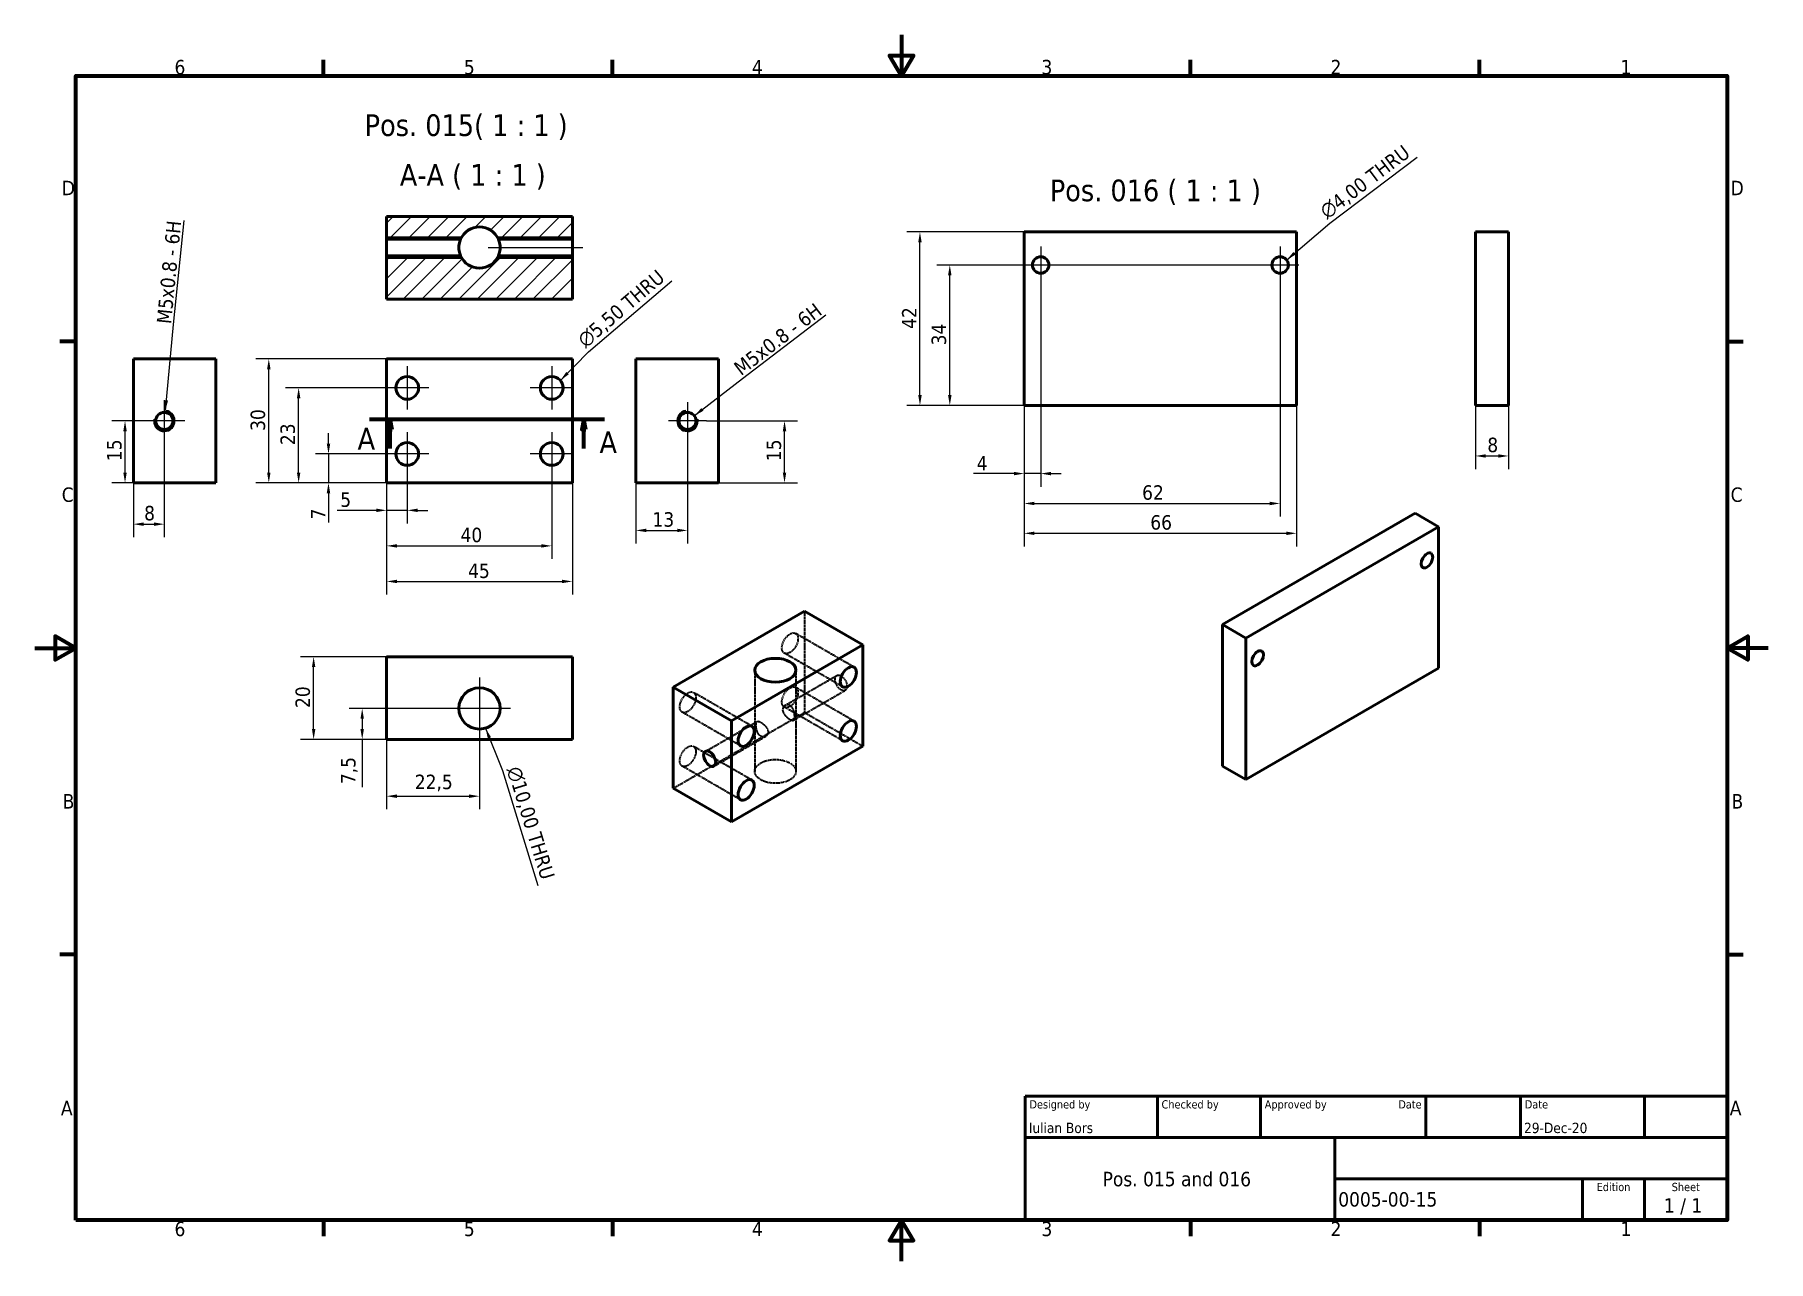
# Model space of a CAD drawing. Header units: millimetres. Extents: x 0 to 420, y 0 to 297.
import ezdxf
from ezdxf.enums import TextEntityAlignment as Align

# ---------------------------------------------------------------- set-up
doc = ezdxf.new("R2010")
doc.units = ezdxf.units.MM
doc.linetypes.add('CHAIN', pattern=[0.3543, 0.2362, -0.0295, 0.0591, -0.0295])
doc.linetypes.add('DASHED', pattern=[0.2068, 0.1655, -0.0413])
for name, color, linetype, lineweight in [('Border (ISO)', 7, 'Continuous', 70), ('Center Mark (ISO)', 7, 'Continuous', 25), ('Centerline (ISO)', 7, 'Continuous', 25), ('Dimension (ISO)', 7, 'Continuous', 25), ('Hatch (ISO)', 7, 'Continuous', 18), ('Hidden (ISO)', 7, 'DASHED', 35), ('Section Line (ISO)', 7, 'CHAIN', 70), ('Symbol (ISO)', 7, 'Continuous', 25), ('Title (ISO)', 7, 'Continuous', 50), ('Visible (ISO)', 7, 'Continuous', 50), ('Visible Narrow (ISO)', 7, 'Continuous', 35)]:
    doc.layers.add(name, color=color, linetype=linetype, lineweight=lineweight)
doc.styles.add('Label Text (ISO)', font='tahoma.ttf')
doc.styles.add('Note Text (ISO)', font='tahoma.ttf')
doc.styles.add('Text Style39', font='tahoma.ttf')
doc.styles.add('Text Style41', font='tahoma.ttf')
doc.dimstyles.new('Default (ISO)', dxfattribs={"dimtxt": 3.5, "dimasz": 2.5, "dimexe": 3.175, "dimexo": 0, "dimgap": 0.762, "dimtad": 1, "dimrnd": 1e-08, "dimzin": 0, "dimtxsty": 'Note Text (ISO)', "dimcen": 0.09, "dimdle": 10, "dimclrd": 256, "dimclre": 256, "dimclrt": 256, "dimazin": 0, "dimtfac": 1.001486, "dimtmove": 0, "dimatfit": 3, "dimfxl": 1, "dimtolj": 1, "dimtzin": 0, "dimlwd": -1, "dimlwe": -1, "dimarcsym": 0})
doc.dimstyles.new('Default (ISO)$7', dxfattribs={"dimtxt": 3.5, "dimasz": 2.5, "dimexe": 3.175, "dimexo": 0, "dimgap": 0.762, "dimtad": 1, "dimrnd": 1e-08, "dimzin": 0, "dimtxsty": 'Note Text (ISO)', "dimcen": 0.09, "dimdle": 10, "dimclrd": 256, "dimclre": 256, "dimclrt": 256, "dimazin": 0, "dimtfac": 1.001486, "dimtmove": 0, "dimatfit": 3, "dimfxl": 1, "dimtolj": 1, "dimtzin": 0, "dimlwd": -1, "dimlwe": -1, "dimarcsym": 0})

# ---------------------------------------------------------------- blocks, each defined once
blk = doc.blocks.new('Borders Default Border')
at = {"layer": 'Border (ISO)'}
for p, q in [((70, 287), (70, 290.9)), ((140, 287), (140, 290.9)), ((280, 287), (280, 290.9)), ((350, 287), (350, 290.9)), ((10, 222.75), (6.1, 222.75)), ((410, 222.75), (413.9, 222.75)), ((10, 74.25), (6.1, 74.25)), ((410, 74.25), (413.9, 74.25)), ((70, 10), (70, 6.1)), ((140, 10), (140, 6.1)), ((280, 10), (280, 6.1)), ((350, 10), (350, 6.1))]:
    blk.add_line(p, q, dxfattribs=at)
at = {"layer": 'Border (ISO)', "flags": 128}
for points in [[(210, 297), (210, 287), (207.11, 292), (212.89, 292), (210, 287)], [(10, 10), (10, 287), (410, 287), (410, 10), (10, 10)], [(0, 148.5), (10, 148.5), (5, 151.39), (5, 145.61), (10, 148.5)], [(420, 148.5), (410, 148.5), (415, 151.39), (415, 145.61), (410, 148.5)], [(210, 0), (210, 10), (207.11, 5), (212.89, 5), (210, 10)]]:
    blk.add_lwpolyline(points, dxfattribs=at)
at = {"layer": 'Border (ISO)', "char_height": 3.5, "attachment_point": 7, "style": 'Note Text (ISO)'}
for s, insert in [('6', (33.88, 287.33)), ('5', (103.98, 287.33)), ('4', (173.78, 287.4)), ('3', (243.91, 287.33)), ('2', (313.94, 287.4)), ('1', (384.21, 287.4)), ('D', (6.57, 258.13)), ('D', (410.87, 258.13)), ('C', (6.56, 183.81)), ('C', (410.86, 183.81)), ('B', (6.78, 109.63)), ('B', (411.08, 109.63)), ('A', (6.36, 35.38)), ('A', (410.66, 35.38)), ('6', (33.88, 6.03)), ('5', (103.98, 6.03)), ('4', (173.78, 6.1)), ('3', (243.91, 6.03)), ('2', (313.94, 6.1)), ('1', (384.21, 6.1))]:
    blk.add_mtext(s, dxfattribs=dict(at, insert=insert))
blk = doc.blocks.new('Title Blocks ISO')
at = {"layer": 'Title (ISO)'}
for p, q in [((270.07, 130), (100.07, 130)), ((100.07, 130), (100.07, 100)), ((132.07, 120), (132.07, 130)), ((157.07, 120), (157.07, 130)), ((197.07, 120), (197.07, 130)), ((220.07, 120), (220.07, 130)), ((250.07, 120), (250.07, 130)), ((270.07, 100), (270.07, 130)), ((100.07, 120), (270.07, 120)), ((175.07, 120), (175.07, 100)), ((270.07, 110), (175.07, 110)), ((235.07, 100), (235.07, 110)), ((250.07, 100), (250.07, 110)), ((100.07, 100), (270.07, 100))]:
    blk.add_line(p, q, dxfattribs=at)
at = {"layer": 'Title (ISO)', "style": 'Text Style41'}
for s, p in [('Designed by', (101.07, 129)), ('Checked by', (133.07, 129)), ('Approved by', (158.07, 129)), ('Date', (221.07, 129))]:
    blk.add_text(s, height=2, dxfattribs=at).set_placement(p, align=Align.TOP_LEFT)
blk.add_text('Date', height=2, dxfattribs=at).set_placement((196.07, 129), align=Align.TOP_RIGHT)
for s, p in [('Edition', (242.57, 109)), ('Sheet', (260.07, 109))]:
    blk.add_text(s, height=2, dxfattribs=at).set_placement(p, align=Align.TOP_CENTER)
at = {"layer": 'Title (ISO)', "style": 'Note Text (ISO)'}
blk.add_text('1 / 1 ', height=3.5, dxfattribs=at).set_placement((260.07, 103.5), align=Align.MIDDLE_CENTER)
at = {"layer": 'Title (ISO)'}
for tag, p, height, style in [('AUTHOR_001', (100.92, 121.05), 2.5, 'Text Style39'), ('CREATION_DATE_001', (220.89, 121.05), 2.5, 'Text Style39'), ('COMPANY_001', (118.8, 108.17), 3.5, 'Note Text (ISO)'), ('PART_NUMBER_001', (175.88, 103.25), 3.5, 'Note Text (ISO)')]:
    blk.add_attdef(tag, p, '', height=height, dxfattribs=dict(at, style=style))
at = {"layer": 'Title (ISO)', "style": 'Text Style39'}
for tag, p in [('CHECKED_BY', (133.07, 121)), ('ENG_APPROVED_BY', (158.07, 121))]:
    blk.add_attdef(tag, text='', height=2.5, dxfattribs=at).set_placement(p, align=Align.BOTTOM_LEFT)
blk.add_attdef('ENG_APPROVAL_DATE', text='', height=2.5, dxfattribs=at).set_placement((196.07, 121), align=Align.BOTTOM_RIGHT)
at = {"layer": 'Title (ISO)', "style": 'Note Text (ISO)'}
for tag, p in [('TITLE', (222.57, 115)), ('REVISION_NUMBER', (242.57, 103.5))]:
    blk.add_attdef(tag, text='', height=3.5, dxfattribs=at).set_placement(p, align=Align.MIDDLE_CENTER)
blk = doc.blocks.new('2dTransSection0')
at = {"layer": 'Section Line (ISO)', "linetype": 'Continuous'}
for p, q in [((81.11, 203.91), (138.08, 203.91)), ((86.13, 203.91), (85.63, 201.41)), ((86.13, 201.41), (86.13, 203.91)), ((86.63, 201.41), (86.13, 203.91)), ((133.06, 203.91), (132.56, 201.41)), ((133.06, 201.41), (133.06, 203.91)), ((133.56, 201.41), (133.06, 203.91)), ((85.63, 201.41), (86.63, 201.41)), ((86.13, 196.83), (86.13, 201.41)), ((132.56, 201.41), (133.56, 201.41)), ((133.06, 196.83), (133.06, 201.41))]:
    blk.add_line(p, q, dxfattribs=at)
at = {"layer": 'Section Line (ISO)', "linetype": 'Continuous', "lineweight": 140}
for p, q in [((81.11, 203.91), (91.15, 203.91)), ((128.04, 203.91), (138.08, 203.91))]:
    blk.add_line(p, q, dxfattribs=at)
at = {"layer": 'Section Line (ISO)', "linetype": 'Continuous', "flags": 128}
for points in [[(86.63, 201.41), (86.13, 203.91), (85.63, 201.41), (86.63, 201.41)], [(133.56, 201.41), (133.06, 203.91), (132.56, 201.41), (133.56, 201.41)]]:
    blk.add_lwpolyline(points, dxfattribs=at)
at = {"layer": 'Section Line (ISO)'}
for points in [[(86.63, 201.41), (86.13, 203.91), (85.63, 201.41), (86.63, 201.41)], [(133.56, 201.41), (133.06, 203.91), (132.56, 201.41), (133.56, 201.41)]]:
    blk.add_solid(points, dxfattribs=at)
at = {"layer": 'Section Line (ISO)', "char_height": 5.25, "attachment_point": 7, "style": 'Label Text (ISO)'}
for insert in [(78.24, 196.56), (136.84, 195.68)]:
    blk.add_mtext('A', dxfattribs=dict(at, insert=insert))
blk = doc.blocks.new('*D7')
at = {"layer": 'Defpoints', "color": 0, "transparency": 16777216}
for p in [(90.26, 190.23), (85.26, 188.48), (90.26, 181.83)]:
    blk.add_point(p, dxfattribs=at)
at = {"layer": 'Dimension (ISO)', "transparency": 16777216}
for p, q in [((90.26, 190.23), (90.26, 178.66)), ((85.26, 188.48), (85.26, 178.66)), ((82.76, 181.83), (73.26, 181.83)), ((90.26, 181.83), (85.26, 181.83)), ((92.76, 181.83), (95.26, 181.83))]:
    blk.add_line(p, q, dxfattribs=at)
for points in [[(82.76, 182.25), (82.76, 181.42), (85.26, 181.83)], [(92.76, 182.25), (92.76, 181.42), (90.26, 181.83)]]:
    blk.add_solid(points, dxfattribs=at)
at = {"layer": 'Dimension (ISO)', "transparency": 16777216, "insert": (74.03, 186.17), "char_height": 3.5, "attachment_point": 1, "style": 'Note Text (ISO)'}
blk.add_mtext('\\A1;5', dxfattribs=at)
blk = doc.blocks.new('*D8')
at = {"layer": 'Defpoints', "color": 0, "transparency": 16777216}
for p in [(125.26, 190.23), (85.26, 188.48), (125.26, 173.23)]:
    blk.add_point(p, dxfattribs=at)
at = {"layer": 'Dimension (ISO)', "transparency": 16777216}
for p, q in [((125.26, 190.23), (125.26, 170.05)), ((85.26, 188.48), (85.26, 170.05)), ((87.76, 173.23), (122.76, 173.23))]:
    blk.add_line(p, q, dxfattribs=at)
for points in [[(87.76, 173.64), (87.76, 172.81), (85.26, 173.23)], [(122.76, 173.64), (122.76, 172.81), (125.26, 173.23)]]:
    blk.add_solid(points, dxfattribs=at)
at = {"layer": 'Dimension (ISO)', "transparency": 16777216, "insert": (103.17, 177.63), "char_height": 3.5, "attachment_point": 1, "style": 'Note Text (ISO)'}
blk.add_mtext('\\A1;40', dxfattribs=at)
blk = doc.blocks.new('*D9')
at = {"layer": 'Defpoints', "color": 0, "transparency": 16777216}
for p in [(85.26, 188.48), (130.26, 188.48), (130.26, 164.62)]:
    blk.add_point(p, dxfattribs=at)
at = {"layer": 'Dimension (ISO)', "transparency": 16777216}
for p, q in [((85.26, 188.48), (85.26, 161.44)), ((130.26, 188.48), (130.26, 161.44)), ((87.76, 164.62), (127.76, 164.62))]:
    blk.add_line(p, q, dxfattribs=at)
for points in [[(87.76, 165.03), (87.76, 164.2), (85.26, 164.62)], [(127.76, 165.03), (127.76, 164.2), (130.26, 164.62)]]:
    blk.add_solid(points, dxfattribs=at)
at = {"layer": 'Dimension (ISO)', "transparency": 16777216, "insert": (105.01, 168.95), "char_height": 3.5, "attachment_point": 1, "style": 'Note Text (ISO)'}
blk.add_mtext('\\A1;45', dxfattribs=at)
blk = doc.blocks.new('*D10')
at = {"layer": 'Defpoints', "color": 0, "transparency": 16777216}
for p in [(71.18, 195.48), (85.01, 195.48), (85.26, 188.48)]:
    blk.add_point(p, dxfattribs=at)
at = {"layer": 'Dimension (ISO)', "transparency": 16777216}
for p, q in [((71.18, 197.98), (71.18, 200.48)), ((85.01, 195.48), (68, 195.48)), ((71.18, 195.48), (71.18, 188.48)), ((85.26, 188.48), (68, 188.48)), ((71.18, 185.98), (71.18, 178.89))]:
    blk.add_line(p, q, dxfattribs=at)
for points in [[(70.76, 197.98), (71.6, 197.98), (71.18, 195.48)], [(70.76, 185.98), (71.6, 185.98), (71.18, 188.48)]]:
    blk.add_solid(points, dxfattribs=at)
at = {"layer": 'Dimension (ISO)', "transparency": 16777216, "insert": (66.92, 179.65), "char_height": 3.5, "attachment_point": 1, "rotation": 90, "style": 'Note Text (ISO)'}
blk.add_mtext('\\A1;7', dxfattribs=at)
blk = doc.blocks.new('*D11')
at = {"layer": 'Defpoints', "color": 0, "transparency": 16777216}
for p in [(63.95, 211.48), (85.01, 211.48), (85.26, 188.48)]:
    blk.add_point(p, dxfattribs=at)
at = {"layer": 'Dimension (ISO)', "transparency": 16777216}
for p, q in [((85.01, 211.48), (60.77, 211.48)), ((63.95, 190.98), (63.95, 208.98)), ((85.26, 188.48), (60.77, 188.48))]:
    blk.add_line(p, q, dxfattribs=at)
for points in [[(63.53, 208.98), (64.37, 208.98), (63.95, 211.48)], [(63.53, 190.98), (64.37, 190.98), (63.95, 188.48)]]:
    blk.add_solid(points, dxfattribs=at)
at = {"layer": 'Dimension (ISO)', "transparency": 16777216, "insert": (59.54, 197.62), "char_height": 3.5, "attachment_point": 1, "rotation": 90, "style": 'Note Text (ISO)'}
blk.add_mtext('\\A1;23', dxfattribs=at)
blk = doc.blocks.new('*D12')
at = {"layer": 'Defpoints', "color": 0, "transparency": 16777216}
for p in [(56.72, 218.48), (85.26, 218.48), (85.26, 188.48)]:
    blk.add_point(p, dxfattribs=at)
at = {"layer": 'Dimension (ISO)', "transparency": 16777216}
for p, q in [((85.26, 218.48), (53.54, 218.48)), ((56.72, 190.98), (56.72, 215.98)), ((85.26, 188.48), (53.54, 188.48))]:
    blk.add_line(p, q, dxfattribs=at)
for points in [[(56.3, 215.98), (57.14, 215.98), (56.72, 218.48)], [(56.3, 190.98), (57.14, 190.98), (56.72, 188.48)]]:
    blk.add_solid(points, dxfattribs=at)
at = {"layer": 'Dimension (ISO)', "transparency": 16777216, "insert": (52.31, 201.07), "char_height": 3.5, "attachment_point": 1, "rotation": 90, "style": 'Note Text (ISO)'}
blk.add_mtext('\\A1;30', dxfattribs=at)
blk = doc.blocks.new('*D13')
at = {"layer": 'Defpoints', "color": 0, "transparency": 16777216}
for p in [(21.89, 203.48), (26.41, 203.48), (23.91, 188.48)]:
    blk.add_point(p, dxfattribs=at)
at = {"layer": 'Dimension (ISO)', "transparency": 16777216}
for p, q in [((26.41, 203.48), (18.71, 203.48)), ((21.89, 190.98), (21.89, 200.98)), ((23.91, 188.48), (18.71, 188.48))]:
    blk.add_line(p, q, dxfattribs=at)
for points in [[(21.47, 200.98), (22.31, 200.98), (21.89, 203.48)], [(21.47, 190.98), (22.31, 190.98), (21.89, 188.48)]]:
    blk.add_solid(points, dxfattribs=at)
at = {"layer": 'Dimension (ISO)', "transparency": 16777216, "insert": (17.54, 193.75), "char_height": 3.5, "attachment_point": 1, "rotation": 90, "style": 'Note Text (ISO)'}
blk.add_mtext('\\A1;15', dxfattribs=at)
blk = doc.blocks.new('*D14')
at = {"layer": 'Defpoints', "color": 0, "transparency": 16777216}
for p in [(31.41, 198.48), (23.91, 188.48), (31.41, 178.48)]:
    blk.add_point(p, dxfattribs=at)
at = {"layer": 'Dimension (ISO)', "transparency": 16777216}
for p, q in [((31.41, 198.48), (31.41, 175.31)), ((23.91, 188.48), (23.91, 175.31)), ((26.41, 178.48), (28.91, 178.48))]:
    blk.add_line(p, q, dxfattribs=at)
for points in [[(26.41, 178.9), (26.41, 178.07), (23.91, 178.48)], [(28.91, 178.9), (28.91, 178.07), (31.41, 178.48)]]:
    blk.add_solid(points, dxfattribs=at)
at = {"layer": 'Dimension (ISO)', "transparency": 16777216, "insert": (26.52, 182.91), "char_height": 3.5, "attachment_point": 1, "style": 'Note Text (ISO)'}
blk.add_mtext('\\A1;8', dxfattribs=at)
blk = doc.blocks.new('*D15')
at = {"layer": 'Defpoints', "color": 0, "transparency": 16777216}
for p in [(158.16, 198.92), (145.66, 188.48), (158.16, 176.97)]:
    blk.add_point(p, dxfattribs=at)
at = {"layer": 'Dimension (ISO)', "transparency": 16777216}
for p, q in [((158.16, 198.92), (158.16, 173.8)), ((145.66, 188.48), (145.66, 173.8)), ((148.16, 176.97), (155.66, 176.97))]:
    blk.add_line(p, q, dxfattribs=at)
for points in [[(148.16, 177.39), (148.16, 176.56), (145.66, 176.97)], [(155.66, 177.39), (155.66, 176.56), (158.16, 176.97)]]:
    blk.add_solid(points, dxfattribs=at)
at = {"layer": 'Dimension (ISO)', "transparency": 16777216, "insert": (149.68, 181.38), "char_height": 3.5, "attachment_point": 1, "style": 'Note Text (ISO)'}
blk.add_mtext('\\A1;13', dxfattribs=at)
blk = doc.blocks.new('*D16')
at = {"layer": 'Defpoints', "color": 0, "transparency": 16777216}
for p in [(162.73, 203.48), (181.66, 203.48), (165.66, 188.48)]:
    blk.add_point(p, dxfattribs=at)
at = {"layer": 'Dimension (ISO)', "transparency": 16777216}
for p, q in [((162.73, 203.48), (184.84, 203.48)), ((181.66, 190.98), (181.66, 200.98)), ((165.66, 188.48), (184.84, 188.48))]:
    blk.add_line(p, q, dxfattribs=at)
for points in [[(181.24, 200.98), (182.08, 200.98), (181.66, 203.48)], [(181.24, 190.98), (182.08, 190.98), (181.66, 188.48)]]:
    blk.add_solid(points, dxfattribs=at)
at = {"layer": 'Dimension (ISO)', "transparency": 16777216, "insert": (177.31, 193.75), "char_height": 3.5, "attachment_point": 1, "rotation": 90, "style": 'Note Text (ISO)'}
blk.add_mtext('\\A1;15', dxfattribs=at)
blk = doc.blocks.new('*D17')
at = {"layer": 'Defpoints', "color": 0, "transparency": 16777216}
for p in [(67.58, 146.37), (85.26, 146.37), (85.26, 126.37)]:
    blk.add_point(p, dxfattribs=at)
at = {"layer": 'Dimension (ISO)', "transparency": 16777216}
for p, q in [((85.26, 146.37), (64.41, 146.37)), ((67.58, 128.87), (67.58, 143.87)), ((85.26, 126.37), (64.41, 126.37))]:
    blk.add_line(p, q, dxfattribs=at)
for points in [[(67.17, 143.87), (68, 143.87), (67.58, 146.37)], [(67.17, 128.87), (68, 128.87), (67.58, 126.37)]]:
    blk.add_solid(points, dxfattribs=at)
at = {"layer": 'Dimension (ISO)', "transparency": 16777216, "insert": (63.18, 133.97), "char_height": 3.5, "attachment_point": 1, "rotation": 90, "style": 'Note Text (ISO)'}
blk.add_mtext('\\A1;20', dxfattribs=at)
blk = doc.blocks.new('*D18')
at = {"layer": 'Defpoints', "color": 0, "transparency": 16777216}
for p in [(85.26, 126.37), (107.76, 126.37), (107.76, 112.62)]:
    blk.add_point(p, dxfattribs=at)
at = {"layer": 'Dimension (ISO)', "transparency": 16777216}
for p, q in [((85.26, 126.37), (85.26, 109.45)), ((107.76, 126.37), (107.76, 109.45)), ((87.76, 112.62), (105.26, 112.62))]:
    blk.add_line(p, q, dxfattribs=at)
for points in [[(87.76, 113.04), (87.76, 112.2), (85.26, 112.62)], [(105.26, 113.04), (105.26, 112.2), (107.76, 112.62)]]:
    blk.add_solid(points, dxfattribs=at)
at = {"layer": 'Dimension (ISO)', "transparency": 16777216, "insert": (92.09, 117.83), "char_height": 3.5, "attachment_point": 1, "style": 'Note Text (ISO)'}
blk.add_mtext('\\A1;22,5', dxfattribs=at)
blk = doc.blocks.new('*D19')
at = {"layer": 'Defpoints', "color": 0, "transparency": 16777216}
for p in [(79.35, 133.87), (100.26, 133.87), (85.26, 126.37)]:
    blk.add_point(p, dxfattribs=at)
at = {"layer": 'Dimension (ISO)', "transparency": 16777216}
for p, q in [((100.26, 133.87), (76.17, 133.87)), ((79.35, 131.37), (79.35, 128.87)), ((85.26, 126.37), (76.17, 126.37)), ((79.35, 126.37), (79.35, 114.77))]:
    blk.add_line(p, q, dxfattribs=at)
for points in [[(78.93, 131.37), (79.76, 131.37), (79.35, 133.87)], [(78.93, 128.87), (79.76, 128.87), (79.35, 126.37)]]:
    blk.add_solid(points, dxfattribs=at)
at = {"layer": 'Dimension (ISO)', "transparency": 16777216, "insert": (74.22, 115.54), "char_height": 3.5, "attachment_point": 1, "rotation": 90, "style": 'Note Text (ISO)'}
blk.add_mtext('\\A1;7,5', dxfattribs=at)
blk = doc.blocks.new('*D20')
at = {"layer": 'Defpoints', "color": 0, "transparency": 16777216}
for p in [(243.72, 236.73), (239.72, 207.23), (243.72, 190.73)]:
    blk.add_point(p, dxfattribs=at)
at = {"layer": 'Dimension (ISO)', "transparency": 16777216}
for p, q in [((243.72, 236.73), (243.72, 187.55)), ((239.72, 207.23), (239.72, 187.55)), ((237.22, 190.73), (227.46, 190.73)), ((243.72, 190.73), (239.72, 190.73)), ((246.22, 190.73), (248.72, 190.73))]:
    blk.add_line(p, q, dxfattribs=at)
for points in [[(237.22, 191.14), (237.22, 190.31), (239.72, 190.73)], [(246.22, 191.14), (246.22, 190.31), (243.72, 190.73)]]:
    blk.add_solid(points, dxfattribs=at)
at = {"layer": 'Dimension (ISO)', "transparency": 16777216, "insert": (228.22, 194.99), "char_height": 3.5, "attachment_point": 1, "style": 'Note Text (ISO)'}
blk.add_mtext('\\A1;4', dxfattribs=at)
blk = doc.blocks.new('*D21')
at = {"layer": 'Defpoints', "color": 0, "transparency": 16777216}
for p in [(301.72, 236.73), (239.72, 207.23), (301.72, 183.5)]:
    blk.add_point(p, dxfattribs=at)
at = {"layer": 'Dimension (ISO)', "transparency": 16777216}
for p, q in [((301.72, 236.73), (301.72, 180.32)), ((239.72, 207.23), (239.72, 180.32)), ((242.22, 183.5), (299.22, 183.5))]:
    blk.add_line(p, q, dxfattribs=at)
for points in [[(242.22, 183.91), (242.22, 183.08), (239.72, 183.5)], [(299.22, 183.91), (299.22, 183.08), (301.72, 183.5)]]:
    blk.add_solid(points, dxfattribs=at)
at = {"layer": 'Dimension (ISO)', "transparency": 16777216, "insert": (268.29, 187.9), "char_height": 3.5, "attachment_point": 1, "style": 'Note Text (ISO)'}
blk.add_mtext('\\A1;62', dxfattribs=at)
blk = doc.blocks.new('*D22')
at = {"layer": 'Defpoints', "color": 0, "transparency": 16777216}
for p in [(239.72, 207.23), (305.72, 207.23), (305.72, 176.27)]:
    blk.add_point(p, dxfattribs=at)
at = {"layer": 'Dimension (ISO)', "transparency": 16777216}
for p, q in [((239.72, 207.23), (239.72, 173.09)), ((305.72, 207.23), (305.72, 173.09)), ((242.22, 176.27), (303.22, 176.27))]:
    blk.add_line(p, q, dxfattribs=at)
for points in [[(242.22, 176.69), (242.22, 175.85), (239.72, 176.27)], [(303.22, 176.69), (303.22, 175.85), (305.72, 176.27)]]:
    blk.add_solid(points, dxfattribs=at)
at = {"layer": 'Dimension (ISO)', "transparency": 16777216, "insert": (270.27, 180.67), "char_height": 3.5, "attachment_point": 1, "style": 'Note Text (ISO)'}
blk.add_mtext('\\A1;66', dxfattribs=at)
blk = doc.blocks.new('*D23')
at = {"layer": 'Defpoints', "color": 0, "transparency": 16777216}
for p in [(221.7, 241.23), (303.72, 241.23), (239.72, 207.23)]:
    blk.add_point(p, dxfattribs=at)
at = {"layer": 'Dimension (ISO)', "transparency": 16777216}
for p, q in [((303.72, 241.23), (218.52, 241.23)), ((221.7, 209.73), (221.7, 238.73)), ((239.72, 207.23), (218.52, 207.23))]:
    blk.add_line(p, q, dxfattribs=at)
for points in [[(221.28, 238.73), (222.12, 238.73), (221.7, 241.23)], [(221.28, 209.73), (222.12, 209.73), (221.7, 207.23)]]:
    blk.add_solid(points, dxfattribs=at)
at = {"layer": 'Dimension (ISO)', "transparency": 16777216, "insert": (217.29, 221.78), "char_height": 3.5, "attachment_point": 1, "rotation": 90, "style": 'Note Text (ISO)'}
blk.add_mtext('\\A1;34', dxfattribs=at)
blk = doc.blocks.new('*D24')
at = {"layer": 'Defpoints', "color": 0, "transparency": 16777216}
for p in [(214.47, 249.23), (239.72, 249.23), (239.72, 207.23)]:
    blk.add_point(p, dxfattribs=at)
at = {"layer": 'Dimension (ISO)', "transparency": 16777216}
for p, q in [((239.72, 249.23), (211.29, 249.23)), ((214.47, 209.73), (214.47, 246.73)), ((239.72, 207.23), (211.29, 207.23))]:
    blk.add_line(p, q, dxfattribs=at)
for points in [[(214.05, 246.73), (214.89, 246.73), (214.47, 249.23)], [(214.05, 209.73), (214.89, 209.73), (214.47, 207.23)]]:
    blk.add_solid(points, dxfattribs=at)
at = {"layer": 'Dimension (ISO)', "transparency": 16777216, "insert": (210.13, 225.76), "char_height": 3.5, "attachment_point": 1, "rotation": 90, "style": 'Note Text (ISO)'}
blk.add_mtext('\\A1;42', dxfattribs=at)
blk = doc.blocks.new('*D25')
at = {"layer": 'Defpoints', "color": 0, "transparency": 16777216}
for p in [(349.06, 207.23), (357.06, 207.23), (357.06, 195)]:
    blk.add_point(p, dxfattribs=at)
at = {"layer": 'Dimension (ISO)', "transparency": 16777216}
for p, q in [((349.06, 207.23), (349.06, 191.82)), ((357.06, 207.23), (357.06, 191.82)), ((351.56, 195), (354.56, 195))]:
    blk.add_line(p, q, dxfattribs=at)
for points in [[(351.56, 195.41), (351.56, 194.58), (349.06, 195)], [(354.56, 195.41), (354.56, 194.58), (357.06, 195)]]:
    blk.add_solid(points, dxfattribs=at)
at = {"layer": 'Dimension (ISO)', "transparency": 16777216, "insert": (351.92, 199.42), "char_height": 3.5, "attachment_point": 1, "style": 'Note Text (ISO)'}
blk.add_mtext('\\A1;8', dxfattribs=at)

msp = doc.modelspace()

# ---------------------------------------------------------------- hatches: boundary and pattern name
at = {"layer": 'Hatch (ISO)'}
h = msp.add_hatch(dxfattribs=at)
h.set_pattern_fill('ANSI31', color=256, scale=25.4, style=0)
h.set_pattern_definition([(45, (0, 0), (-2.245064, 2.245064), [])])
edge = h.paths.add_edge_path()
edge.add_line((112.33, 247.48), (130.26, 247.48))
edge.add_line((130.26, 247.48), (130.26, 252.96))
edge.add_line((130.26, 252.96), (85.26, 252.96))
edge.add_line((85.26, 252.96), (85.26, 247.48))
edge.add_line((85.26, 247.48), (103.19, 247.48))
edge.add_ellipse((107.76, 245.46), major_axis=(-4.57, 2.02), ratio=1, start_angle=227.705, end_angle=360, ccw=False)
edge = h.paths.add_edge_path()
edge.add_line((130.26, 243.44), (112.33, 243.44))
edge.add_ellipse((107.76, 245.46), major_axis=(-2.02, -4.57), ratio=1, start_angle=317.705, end_angle=450, ccw=False)
edge.add_line((103.19, 243.44), (85.26, 243.44))
edge.add_line((85.26, 243.44), (85.26, 232.96))
edge.add_line((85.26, 232.96), (130.26, 232.96))
edge.add_line((130.26, 232.96), (130.26, 243.44))

# ---------------------------------------------------------------- linework, layer by layer
at = {"layer": 'Center Mark (ISO)', "linetype": 'Continuous'}
for p, q in [((243.72, 245.73), (243.72, 236.73)), ((301.72, 245.73), (301.72, 236.73)), ((248.22, 241.23), (239.22, 241.23)), ((306.22, 241.23), (297.22, 241.23)), ((90.26, 216.73), (90.26, 206.23)), ((125.26, 216.73), (125.26, 206.23)), ((95.51, 211.48), (85.01, 211.48)), ((130.51, 211.48), (120.01, 211.48)), ((31.41, 208.48), (31.41, 198.48)), ((158.16, 208.05), (158.16, 198.92)), ((36.41, 203.48), (26.41, 203.48)), ((162.73, 203.48), (153.59, 203.48)), ((90.26, 200.73), (90.26, 190.23)), ((125.26, 200.73), (125.26, 190.23)), ((95.51, 195.48), (85.01, 195.48)), ((130.51, 195.48), (120.01, 195.48)), ((107.76, 141.37), (107.76, 126.37)), ((115.26, 133.87), (100.26, 133.87))]:
    msp.add_line(p, q, dxfattribs=at)
at = {"layer": 'Centerline (ISO)', "linetype": 'Continuous'}
msp.add_line((109.83, 245.46), (132.76, 245.46), dxfattribs=at)
at = {"layer": 'Hidden (ISO)'}
for p, q in [((186.52, 157.4), (186.52, 132.9)), ((198.5, 143.86), (184.36, 152.02)), ((195.75, 139.1), (181.61, 147.26)), ((174.44, 143.11), (174.44, 118.62)), ((184.44, 143.11), (184.44, 118.62)), ((181.79, 134.61), (194.32, 141.84)), ((198.5, 130.8), (184.36, 138.96)), ((173.75, 129.57), (159.61, 137.74)), ((183.86, 131.03), (196.39, 138.26)), ((154.7, 114.53), (186.52, 132.9)), ((171, 124.81), (156.86, 132.97)), ((162.5, 123.47), (175.03, 130.7)), ((195.75, 126.03), (181.61, 134.2)), ((186.52, 132.9), (200.66, 124.74)), ((164.57, 119.89), (177.1, 127.12)), ((173.75, 116.51), (159.61, 124.67)), ((171, 111.74), (156.86, 119.91))]:
    msp.add_line(p, q, dxfattribs=at)
for centre, major_axis in [((182.98, 149.64), (-1.38, -2.38)), ((182.98, 136.58), (-1.38, -2.38)), ((195.35, 140.05), (-1.03, 1.79)), ((158.23, 135.35), (-1.38, -2.38)), ((158.23, 122.29), (-1.38, -2.38)), ((179.44, 118.62), (-5, 0))]:
    msp.add_ellipse(centre, major_axis=major_axis, ratio=0.57735, dxfattribs=at)
for points in [[(184.13, 131.88), (184.13, 131.66), (184.11, 131.47), (184.02, 131.18), (183.95, 131.08), (183.77, 130.97), (183.65, 130.96), (183.35, 131.03), (183.17, 131.11), (182.79, 131.32), (182.58, 131.47), (182.16, 131.82), (181.96, 132.02), (181.62, 132.42), (181.47, 132.65), (181.26, 133.11), (181.2, 133.35), (181.2, 133.78), (181.26, 134), (181.47, 134.36), (181.62, 134.51), (181.96, 134.7), (182.16, 134.76), (182.58, 134.76), (182.79, 134.7), (183.17, 134.48), (183.35, 134.32), (183.65, 133.9), (183.77, 133.66), (183.95, 133.17), (184.02, 132.89), (184.11, 132.35), (184.13, 132.09), (184.13, 131.88)], [(177.69, 128.16), (177.69, 128.38), (177.63, 128.61), (177.42, 129.08), (177.27, 129.31), (176.93, 129.71), (176.73, 129.91), (176.31, 130.25), (176.1, 130.4), (175.72, 130.62), (175.54, 130.7), (175.24, 130.76), (175.12, 130.75), (174.94, 130.65), (174.87, 130.55), (174.78, 130.26), (174.76, 130.06), (174.76, 129.63), (174.78, 129.37), (174.87, 128.84), (174.94, 128.56), (175.12, 128.07), (175.24, 127.82), (175.54, 127.41), (175.72, 127.24), (176.1, 127.03), (176.31, 126.97), (176.73, 126.97), (176.93, 127.02), (177.27, 127.22), (177.42, 127.37), (177.63, 127.73), (177.69, 127.95), (177.69, 128.16)]]:
    msp.add_open_spline(points, degree=3, knots=[0, 0, 0, 0, 0.078946, 0.078946, 0.157893, 0.157893, 0.236747, 0.236747, 0.315601, 0.315601, 0.394455, 0.394455, 0.473309, 0.473309, 0.552256, 0.552256, 0.631202, 0.631202, 0.710149, 0.710149, 0.789095, 0.789095, 0.867949, 0.867949, 0.946803, 0.946803, 1.025657, 1.025657, 1.104512, 1.104512, 1.183458, 1.183458, 1.262404, 1.262404, 1.262404, 1.262404], dxfattribs=at)
at = {"layer": 'Visible (ISO)'}
for p, q in [((130.26, 252.96), (85.26, 252.96)), ((85.26, 252.96), (85.26, 247.48)), ((130.26, 247.48), (130.26, 252.96)), ((85.26, 242.99), (85.26, 247.92)), ((305.72, 249.23), (239.72, 249.23)), ((239.72, 249.23), (239.72, 207.23)), ((305.72, 207.23), (305.72, 249.23)), ((349.06, 249.23), (357.06, 249.23)), ((349.06, 249.23), (349.06, 207.23)), ((357.06, 249.23), (357.06, 207.23)), ((85.26, 247.48), (103.19, 247.48)), ((85.26, 243.44), (85.26, 247.48)), ((112.33, 247.48), (130.26, 247.48)), ((130.26, 247.48), (130.26, 243.44)), ((103.19, 243.44), (85.26, 243.44)), ((85.26, 243.44), (85.26, 232.96)), ((130.26, 243.44), (112.33, 243.44)), ((130.26, 232.96), (130.26, 243.44)), ((85.26, 232.96), (130.26, 232.96)), ((23.91, 218.48), (23.91, 188.48)), ((43.91, 218.48), (23.91, 218.48)), ((43.91, 218.48), (43.91, 188.48)), ((85.26, 218.48), (85.26, 188.48)), ((130.26, 218.48), (85.26, 218.48)), ((130.26, 218.48), (130.26, 188.48)), ((165.66, 218.48), (145.66, 218.48)), ((145.66, 218.48), (145.66, 188.48)), ((165.66, 218.48), (165.66, 188.48)), ((239.72, 207.23), (305.72, 207.23)), ((349.06, 207.23), (357.06, 207.23)), ((43.91, 188.48), (23.91, 188.48)), ((130.26, 188.48), (85.26, 188.48)), ((165.66, 188.48), (145.66, 188.48)), ((334.45, 181.13), (287.78, 154.19)), ((334.45, 181.13), (340.11, 177.87)), ((340.11, 177.87), (293.44, 150.92)), ((340.11, 143.58), (340.11, 177.87)), ((154.7, 139.03), (186.52, 157.4)), ((186.52, 157.4), (200.66, 149.23)), ((287.78, 154.19), (293.44, 150.92)), ((287.78, 154.19), (287.78, 119.9)), ((200.66, 149.23), (168.84, 130.86)), ((200.66, 149.23), (200.66, 124.74)), ((293.44, 150.92), (293.44, 116.63)), ((85.26, 126.37), (85.26, 146.37)), ((85.26, 146.37), (130.26, 146.37)), ((130.26, 146.37), (130.26, 126.37)), ((293.44, 116.63), (340.11, 143.58)), ((168.84, 130.86), (154.7, 139.03)), ((154.7, 139.03), (154.7, 114.53)), ((168.84, 130.86), (168.84, 106.37)), ((130.26, 126.37), (85.26, 126.37)), ((200.66, 124.74), (168.84, 106.37)), ((287.78, 119.9), (293.44, 116.63)), ((168.84, 106.37), (154.7, 114.53))]:
    msp.add_line(p, q, dxfattribs=at)
for centre, radius in [((243.72, 241.23), 2), ((301.72, 241.23), 2), ((90.26, 211.48), 2.75), ((125.26, 211.48), 2.75), ((31.41, 203.48), 2.07), ((158.16, 203.48), 2.07), ((90.26, 195.48), 2.75), ((125.26, 195.48), 2.75), ((107.76, 133.87), 5)]:
    msp.add_circle(centre, radius, dxfattribs=at)
for start, end in [(23.8525, 156.1475), (203.8525, 336.1475)]:
    msp.add_arc((107.76, 245.46), 5, start, end, dxfattribs=at)
for centre, major_axis in [((337.28, 169.7), (1, 1.73)), ((296.27, 146.03), (1, 1.73)), ((179.44, 143.11), (5, 0)), ((197.12, 141.48), (1.38, 2.38)), ((197.12, 128.41), (1.38, 2.38)), ((172.37, 127.19), (1.38, 2.38)), ((163.53, 121.68), (1.03, -1.79)), ((172.37, 114.13), (1.38, 2.38))]:
    msp.add_ellipse(centre, major_axis=major_axis, ratio=0.57735, dxfattribs=at)
for points, knots in [([(103.19, 247.48), (103.17, 247.45), (103.16, 247.41), (103.09, 247.26), (103.03, 247.1), (102.92, 246.74), (102.86, 246.51), (102.78, 246), (102.76, 245.72), (102.76, 245.19), (102.78, 244.92), (102.86, 244.41), (102.92, 244.18), (103.03, 243.81), (103.09, 243.66), (103.16, 243.5), (103.17, 243.46), (103.19, 243.44)], [0.0422304, 0.0422304, 0.0422304, 0.0422304, 0.0789464, 0.0789464, 0.1578927, 0.1578927, 0.2367469, 0.2367469, 0.3156011, 0.3156011, 0.3944553, 0.3944553, 0.4733095, 0.4733095, 0.5522558, 0.5522558, 0.5889717, 0.5889717, 0.5889717, 0.5889717]), ([(112.33, 243.44), (112.34, 243.46), (112.36, 243.5), (112.42, 243.66), (112.48, 243.81), (112.6, 244.18), (112.65, 244.41), (112.74, 244.92), (112.76, 245.19), (112.76, 245.72), (112.74, 246), (112.65, 246.51), (112.6, 246.74), (112.48, 247.1), (112.42, 247.26), (112.36, 247.41), (112.34, 247.45), (112.33, 247.48)], [0.6734326, 0.6734326, 0.6734326, 0.6734326, 0.7101485, 0.7101485, 0.7890949, 0.7890949, 0.8679491, 0.8679491, 0.9468033, 0.9468033, 1.0256574, 1.0256574, 1.1045116, 1.1045116, 1.183458, 1.183458, 1.2201739, 1.2201739, 1.2201739, 1.2201739])]:
    msp.add_open_spline(points, degree=3, knots=knots, dxfattribs=at)
at = {"layer": 'Visible Narrow (ISO)'}
for p, q in [((103.41, 247.92), (85.26, 247.92)), ((130.26, 247.92), (112.11, 247.92)), ((85.26, 242.99), (103.41, 242.99)), ((112.11, 242.99), (130.26, 242.99))]:
    msp.add_line(p, q, dxfattribs=at)
for centre, start, end in [((31.41, 203.48), 170, 80), ((158.16, 203.48), 100, 10)]:
    msp.add_arc(centre, 2.5, start, end, dxfattribs=at)

# ---------------------------------------------------------------- block references
msp.add_blockref('Borders Default Border', (0, 0))
msp.add_blockref('Title Blocks ISO', (139.93, -90)).add_auto_attribs({'PART_NUMBER_001': '0005-00-15', 'COMPANY_001': 'Pos. 015 and 016', 'AUTHOR_001': 'Iulian Bors', 'CREATION_DATE_001': '29-Dec-20'})
at = {"layer": 'Section Line (ISO)'}
msp.add_blockref('2dTransSection0', (0, 0), dxfattribs=at)

# ---------------------------------------------------------------- texts
at = {"layer": 'Symbol (ISO)', "char_height": 5.25, "attachment_point": 7, "style": 'Label Text (ISO)'}
for s, insert in [('Pos. 015( 1 : 1 )', (79.94, 271.52)), ('A-A ( 1 : 1 )', (88.46, 259.46)), ('Pos. 016 ( 1 : 1 )', (245.93, 255.73))]:
    msp.add_mtext(s, dxfattribs=dict(at, insert=insert))
at = {"layer": 'Symbol (ISO)', "char_height": 3.5, "attachment_point": 7, "line_spacing_factor": 0.6125, "style": 'Note Text (ISO)'}
for s, insert, width, rotation in [('\\fAIGDT|b0|i0;\\H3.5000;n\\fTahoma|b0|i0;\\H3.5000;4,00 THRU', (313.38, 251.86), 27.2369, 37.0408), ('M5x0.8 - 6H', (33.09, 226.85), 26.3206, 84.2641), ('\\fAIGDT|b0|i0;\\H3.5000;n\\fTahoma|b0|i0;\\H3.5000;5,50 THRU', (133.77, 220.65), 27.2369, 40.4135), ('M5x0.8 - 6H', (171.17, 214.24), 26.3206, 37.335), ('\\fAIGDT|b0|i0;\\H3.5000;n\\fTahoma|b0|i0;\\H3.5000;10,00 THRU', (113.88, 118.99), 29.8896, 287.166)]:
    msp.add_mtext(s, dxfattribs=dict(at, insert=insert, width=width, rotation=rotation))

# ---------------------------------------------------------------- dimensions: what is measured, and where the dimension line sits
at = {"layer": 'Dimension (ISO)'}
for base, p1, p2, angle, override, picture, middle in [((214.47, 249.23), (239.72, 207.23), (239.72, 249.23), 90, {"dimgap": 0.762, "dimdec": 0, "dimtol": 0, "dimlim": 0, "dimtp": 0, "dimtm": 0, "dimtdec": 2, "dimtofl": 0, "dimatfit": 1}, '*D24', (214.47, 228.23)), ((221.7, 241.23), (239.72, 207.23), (303.72, 241.23), 90, {"dimgap": 0.762, "dimdec": 0, "dimtol": 0, "dimlim": 0, "dimtp": 0, "dimtm": 0, "dimtdec": 2, "dimtofl": 0, "dimatfit": 1}, '*D23', (221.7, 224.23)), ((243.72, 190.73), (239.72, 207.23), (243.72, 236.73), 180, {"dimgap": 0.762, "dimdec": 0, "dimtol": 0, "dimlim": 0, "dimtp": 0, "dimtm": 0, "dimtdec": 2, "dimtofl": 1, "dimatfit": 1}, '*D20', (229.43, 190.73)), ((301.72, 183.5), (239.72, 207.23), (301.72, 236.73), 180, {"dimgap": 0.762, "dimdec": 0, "dimtol": 0, "dimlim": 0, "dimtp": 0, "dimtm": 0, "dimtdec": 2, "dimtofl": 0, "dimatfit": 1}, '*D21', (270.72, 183.5)), ((56.72, 218.48), (85.26, 188.48), (85.26, 218.48), 90, {"dimgap": 0.762, "dimdec": 0, "dimtol": 0, "dimlim": 0, "dimtp": 0, "dimtm": 0, "dimtdec": 2, "dimtofl": 0, "dimatfit": 1}, '*D12', (56.72, 203.48)), ((63.95, 211.48), (85.26, 188.48), (85.01, 211.48), 90, {"dimgap": 0.762, "dimdec": 0, "dimtol": 0, "dimlim": 0, "dimtp": 0, "dimtm": 0, "dimtdec": 2, "dimtofl": 0, "dimatfit": 1}, '*D11', (63.95, 199.98)), ((305.72, 176.27), (239.72, 207.23), (305.72, 207.23), 180, {"dimgap": 0.762, "dimdec": 0, "dimtol": 0, "dimlim": 0, "dimtp": 0, "dimtm": 0, "dimtdec": 2, "dimtofl": 0, "dimatfit": 1}, '*D22', (272.72, 176.27)), ((357.06, 195), (349.06, 207.23), (357.06, 207.23), 180, {"dimgap": 0.762, "dimdec": 0, "dimtol": 0, "dimlim": 0, "dimtp": 0, "dimtm": 0, "dimtdec": 2, "dimtofl": 0, "dimatfit": 1}, '*D25', (353.06, 195)), ((21.89, 203.48), (23.91, 188.48), (26.41, 203.48), 90, {"dimgap": 0.762, "dimdec": 0, "dimtol": 0, "dimlim": 0, "dimtp": 0, "dimtm": 0, "dimtdec": 2, "dimtofl": 0, "dimatfit": 1}, '*D13', (21.89, 195.98)), ((181.66, 203.48), (165.66, 188.48), (162.73, 203.48), 90, {"dimgap": 0.762, "dimdec": 0, "dimtol": 0, "dimlim": 0, "dimtp": 0, "dimtm": 0, "dimtdec": 2, "dimtofl": 0, "dimatfit": 1}, '*D16', (181.66, 195.98)), ((31.41255738, 178.48319116), (23.91255738, 188.48319116), (31.41255738, 198.48319116), 180, {"dimgap": 0.762, "dimdec": 0, "dimtol": 0, "dimlim": 0, "dimtp": 0, "dimtm": 0, "dimtdec": 2, "dimtofl": 0, "dimatfit": 1}, '*D14', (27.66255738, 178.48319116)), ((71.18, 195.48), (85.26, 188.48), (85.01, 195.48), 90, {"dimgap": 0.762, "dimdec": 0, "dimtol": 0, "dimlim": 0, "dimtp": 0, "dimtm": 0, "dimtdec": 2, "dimtofl": 1, "dimatfit": 1}, '*D10', (71.18, 180.76)), ((158.16003532, 176.97270053), (145.66003532, 188.48319116), (158.16003532, 198.91619116), 180, {"dimgap": 0.762, "dimdec": 0, "dimtol": 0, "dimlim": 0, "dimtp": 0, "dimtm": 0, "dimtdec": 2, "dimtofl": 0, "dimatfit": 1}, '*D15', (151.91003532, 176.97270053)), ((90.26, 181.83), (85.26, 188.48), (90.26, 190.23), 180, {"dimgap": 0.762, "dimdec": 0, "dimtol": 0, "dimlim": 0, "dimtp": 0, "dimtm": 0, "dimtdec": 2, "dimtofl": 1, "dimatfit": 1}, '*D7', (75.07, 181.83)), ((125.26, 173.23), (85.26, 188.48), (125.26, 190.23), 180, {"dimgap": 0.762, "dimdec": 0, "dimtol": 0, "dimlim": 0, "dimtp": 0, "dimtm": 0, "dimtdec": 2, "dimtofl": 0, "dimatfit": 1}, '*D8', (105.66, 173.23)), ((130.26, 164.62), (85.26, 188.48), (130.26, 188.48), 180, {"dimgap": 0.762, "dimdec": 0, "dimtol": 0, "dimlim": 0, "dimtp": 0, "dimtm": 0, "dimtdec": 2, "dimtofl": 0, "dimatfit": 1}, '*D9', (107.46, 164.62)), ((67.58, 146.37), (85.26, 126.37), (85.26, 146.37), 90, {"dimgap": 0.762, "dimdec": 0, "dimtol": 0, "dimlim": 0, "dimtp": 0, "dimtm": 0, "dimtdec": 2, "dimtofl": 0, "dimatfit": 1}, '*D17', (67.58, 136.37)), ((79.35, 133.87), (85.26, 126.37), (100.26, 133.87), 90, {"dimgap": 0.762, "dimdec": 1, "dimtol": 0, "dimlim": 0, "dimtp": 0, "dimtm": 0, "dimtdec": 2, "dimtofl": 0, "dimatfit": 2}, '*D19', (79.35, 118.65))]:
    dim = msp.add_linear_dim(base=base, p1=p1, p2=p2, angle=angle, dimstyle='Default (ISO)', override=override, dxfattribs=at)
    dim.commit()
    dim.dimension.update_dxf_attribs({"geometry": picture, "text_midpoint": middle, "dimtype": 160})
dim = msp.add_linear_dim(base=(107.76, 112.62), p1=(85.26, 126.37), p2=(107.76, 126.37), dimstyle='Default (ISO)', override={"dimgap": 0.762, "dimdec": 1, "dimtol": 0, "dimlim": 0, "dimtp": 0, "dimtm": 0, "dimtdec": 2, "dimtofl": 0, "dimatfit": 1}, dxfattribs=at)
dim.commit()
dim.dimension.update_dxf_attribs({"geometry": '*D18', "text_midpoint": (96.51, 112.62), "dimtype": 160})

# ---------------------------------------------------------------- leaders
at = {"layer": 'Symbol (ISO)', "annotation_type": 0, "has_hookline": 1, "hookline_direction": 0}
for points, text_width, horizontal_direction in [([(303.31, 242.44), (313.73, 251.4)], 26.52, (0.798207, 0.602383, 0)), ([(31.66, 205.97), (33.67, 226.79)], 25.36, (0.099943, 0.994993, 0)), ([(127.35, 213.27), (134.15, 220.21)], 26.52, (0.761386, 0.648299, 0)), ([(159.8, 204.74), (171.52, 213.77)], 25.36, (0.795103, 0.606475, 0)), ([(109.23, 129.09), (113.33, 118.81)], 29.15, (0.295142, -0.955453, 0))]:
    msp.add_leader(points, dimstyle='Default (ISO)$7', override={"dimgap": 0, "dimtad": 1}, dxfattribs=dict(at, text_width=text_width, horizontal_direction=horizontal_direction))

doc.saveas('drawing.dxf')
